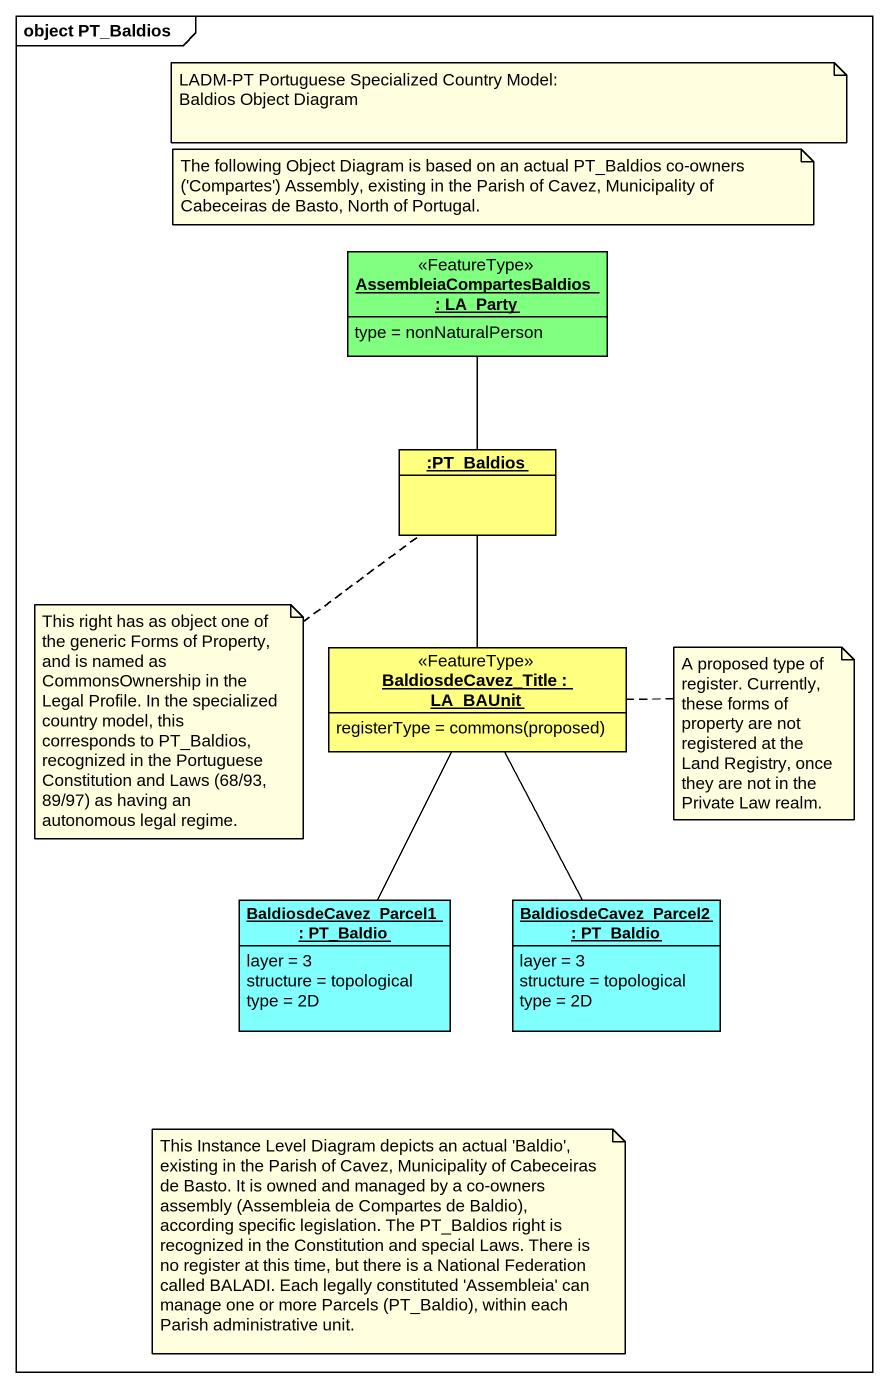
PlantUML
@startuml
mainframe object PT_Baldios
hide circle
hide empty members
object "AssembleiaCompartesBaldios : LA_Party" as AssembleiaCompartesBaldios <<FeatureType>> #80FF80 {
  type = nonNaturalPerson
}
object ":PT_Baldios" as PT_Baldios #FFFF80
object "BaldiosdeCavez_Title : LA_BAUnit" as BaldiosdeCavez_Title <<FeatureType>> #FFFF80 {
  registerType = commons(proposed)
}
object "BaldiosdeCavez_Parcel1 : PT_Baldio" as BaldiosdeCavez_Parcel1 #80FFFF {
  layer = 3
  structure = topological
  type = 2D
}
object "BaldiosdeCavez_Parcel2 : PT_Baldio" as BaldiosdeCavez_Parcel2 #80FFFF {
  layer = 3
  structure = topological
  type = 2D
}
AssembleiaCompartesBaldios -- PT_Baldios
PT_Baldios -- BaldiosdeCavez_Title
BaldiosdeCavez_Title -- BaldiosdeCavez_Parcel1
BaldiosdeCavez_Title -- BaldiosdeCavez_Parcel2
note as N1
  LADM-PT Portuguese Specialized Country Model:
  Baldios Object Diagram
end note
note as N2
  The following Object Diagram is based on an actual PT_Baldios co-owners ('Compartes') Assembly, existing in the Parish of Cavez, Municipality of Cabeceiras de Basto, North of Portugal.
end note
note bottom of PT_Baldios : This right has as object one of the generic Forms of Property, and is named as CommonsOwnership in the Legal Profile. In the specialized country model, this corresponds to PT_Baldios, recognized in the Portuguese Constitution and Laws (68/93, 89/97) as having an autonomous legal regime.
note right of BaldiosdeCavez_Title : A proposed type of register. Currently, these forms of property are not registered at the Land Registry, once they are not in the Private Law realm.
note as N5
  This Instance Level Diagram depicts an actual 'Baldio', existing in the Parish of Cavez, Municipality of Cabeceiras de Basto. It is owned and managed by a co-owners assembly (Assembleia de Compartes de Baldio), according specific legislation. The PT_Baldios right is recognized in the Constitution and special Laws. There is no register at this time, but there is a National Federation called BALADI. Each legally constituted 'Assembleia' can manage one or more Parcels (PT_Baldio), within each Parish administrative unit.
end note
@enduml
